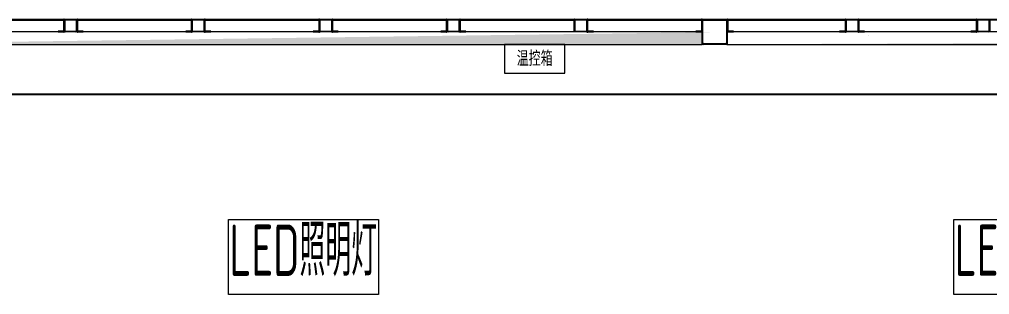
# Model space of a CAD drawing. Extents: x 758840 to 1108724, y -102573 to 143521.
# Drawn here: x 885732 to 889611, y 72583 to 73683 of the extents above; entities that cross this region are included whole.
import ezdxf

# ---------------------------------------------------------------- set-up
doc = ezdxf.new("R2010")
doc.units = 0
doc.header["$LTSCALE"] = 1000
doc.header["$MEASUREMENT"] = 0
for name, color, linetype in [('02电气-设备', 255, 'Continuous'), ('02电气-设备基础', 252, 'Continuous'), ('hdt-101供电设计', 6, 'Continuous')]:
    doc.layers.add(name, color=color, linetype=linetype)
doc.layers.add('细实线', color=3, linetype='Continuous', lineweight=5)
doc.styles.add('_TEL_DIM', font='SIMPLEX', dxfattribs={"width": 0.8, "height": 3.5, "bigfont": 'HZTXT'})
doc.styles.add('Huarun_ziti', font='gbenor.shx', dxfattribs={"width": 0.7, "bigfont": 'gbcbig.shx'})

# ---------------------------------------------------------------- blocks, each defined once
blk = doc.blocks.new('BD4-PAL0101-LVPM-04')
at = {"ltscale": 5}
h = blk.add_hatch(dxfattribs=at)
h.set_pattern_fill('隔热材料01', color=8, scale=80, angle=45)
h.set_pattern_definition([(315, (-6392441.697, 4851832.664), (28.28427125, 28.28427125), [4.0142, -35.9858]), (315, (-6392462.887, 4851811.474), (28.28427125, 28.28427125), [4.0142, -35.9858]), (135, (-6392429.262, 4851806.713), (-28.28427125, -28.28427125), [4.0142, -35.9858]), (135, (-6392436.936, 4851799.04), (-28.28427125, -28.28427125), [4.0142, -35.9858]), (225, (-6392414.405, 4851812.48), (28.28427125, -28.28427125), [40.0194, 0.0194]), (180, (-6392423.72, 4851806.003), (-28.2842, 28.2842), [3.4144, -53.1542]), (161.56505, (-6392398.85, 4851834.288), (-28.284169758, 28.28429741), [2.244, -87.1988]), (161.56505, (-6392427.134, 4851806.003), (-28.284169758, 28.28429741), [2.244, -87.1988]), (198.43495, (-6392391.177, 4851835.707), (-28.28429741, 28.28416976), [4.488, -84.9548]), (198.43495, (-6392419.46, 4851807.422), (-28.28429741, 28.28416976), [4.488, -84.9548]), (108.43495, (-6392403.817, 4851837.835), (-28.28429741, 28.284169758), [21.3712, -68.0716]), (108.43495, (-6392432.101, 4851809.551), (-28.28429741, 28.284169758), [21.3712, -68.0716]), (161.56505, (-6392413.413, 4851860.948), (-28.284169758, 28.28429741), [2.244, -87.1988]), (161.56505, (-6392441.697, 4851832.664), (-28.284169758, 28.28429741), [2.244, -87.1988]), (180, (-6392443.826, 4851833.374), (-28.2842, 28.2842), [3.4144, -53.1542]), (198.43495, (-6392418.956, 4851861.658), (-28.28429741, 28.28416976), [4.488, -84.9548]), (198.43495, (-6392447.24, 4851833.374), (-28.28429741, 28.28416976), [4.488, -84.9548]), (90, (-6392463.597, 4851813.603), (-28.2842, 28.2842), [3.4144, -53.1542]), (108.43495, (-6392434.603, 4851839.759), (-28.28429741, 28.284169758), [2.244, -87.1988]), (108.43495, (-6392462.887, 4851811.474), (-28.28429741, 28.284169758), [2.244, -87.1988]), (71.56505, (-6392435.313, 4851845.3), (-28.28416976, 28.28429741), [4.488, -84.9548]), (71.56505, (-6392463.597, 4851817.017), (-28.28416976, 28.28429741), [4.488, -84.9548]), (161.56505, (-6392411.49, 4851830.162), (-28.284169758, 28.28429741), [21.3712, -68.0716]), (161.56505, (-6392439.774, 4851801.878), (-28.284169758, 28.28429741), [21.3712, -68.0716]), (90, (-6392436.226, 4851793.496), (-28.2842, 28.2842), [3.4144, -53.1542]), (108.43495, (-6392407.942, 4851825.195), (-28.28429741, 28.284169758), [2.244, -87.1988]), (108.43495, (-6392436.226, 4851796.91), (-28.28429741, 28.284169758), [2.244, -87.1988]), (71.56505, (-6392409.36, 4851817.523), (-28.28416976, 28.28429741), [4.488, -84.9548]), (71.56505, (-6392437.646, 4851789.24), (-28.28416976, 28.28429741), [4.488, -84.9548])])
edge = h.paths.add_edge_path()
edge.add_line((1945353.1, 716073.1), (1945353.1, 716023.1))
edge.add_line((1945343.1, 716023.1), (1945343.1, 716073.1))
edge.add_line((1945123.1, 716073.1), (1944307.1, 716073.1))
edge.add_line((1944307.1, 716023.1), (1945123.1, 716023.1))
edge.add_line((1944207.1, 716073.1), (1942443.1, 716073.1))
edge.add_line((1942443.1, 716023.1), (1944207.1, 716023.1))
edge.add_line((1940793.1, 716073.1), (1935597.1, 716073.1))
edge.add_line((1935597.1, 716023.1), (1940793.1, 716023.1))
edge.add_line((1935497.1, 716073.1), (1931947.1, 716073.1))
edge.add_line((1931947.1, 716023.1), (1935497.1, 716023.1))
edge = h.paths.add_edge_path(flags=17)
edge.add_line((1935597.1, 716073.1), (1935597.1, 716023.1))
edge.add_line((1935497.1, 716023.1), (1935497.1, 716073.1))
edge.add_line((1940793.1, 716023.1), (1940793.1, 716073.1))
edge.add_line((1942443.1, 716073.1), (1942443.1, 716023.1))
edge.add_line((1945123.1, 716023.1), (1945123.1, 716073.1))
edge.add_line((1931947.1, 716073.1), (1931947.1, 716023.1))
at = {"linetype": 'Continuous', "lineweight": 25}
for p, q in [((1932489.3, 716123.1), (1932944.9, 716123.1)), ((1932489.3, 716121.1), (1932944.9, 716121.1)), ((1932945.1, 716120.9), (1932945.1, 716075.3)), ((1932947.1, 716120.9), (1932947.1, 716075.3)), ((1932997.1, 716120.9), (1932997.1, 716075.3)), ((1932997.1, 716075.3), (1932997.1, 716120.9)), ((1932999.1, 716075.3), (1932999.1, 716120.9)), ((1932999.3, 716123.1), (1933454.9, 716123.1)), ((1932999.3, 716121.1), (1933454.9, 716121.1)), ((1933455.1, 716120.9), (1933455.1, 716075.3)), ((1933457.1, 716120.9), (1933457.1, 716075.3)), ((1933507.1, 716120.9), (1933507.1, 716075.3)), ((1933507.1, 716075.3), (1933507.1, 716120.9)), ((1933509.1, 716075.3), (1933509.1, 716120.9)), ((1933509.3, 716123.1), (1933964.9, 716123.1)), ((1933509.3, 716121.1), (1933964.9, 716121.1)), ((1933965.1, 716120.9), (1933965.1, 716075.3)), ((1933967.1, 716120.9), (1933967.1, 716075.3)), ((1934017.1, 716120.9), (1934017.1, 716075.3)), ((1934017.1, 716075.3), (1934017.1, 716120.9)), ((1934019.1, 716075.3), (1934019.1, 716120.9)), ((1934019.3, 716123.1), (1934474.9, 716123.1)), ((1934019.3, 716121.1), (1934474.9, 716121.1)), ((1934475.1, 716120.9), (1934475.1, 716075.3)), ((1934477.1, 716120.9), (1934477.1, 716075.3)), ((1934527.1, 716120.9), (1934527.1, 716075.3)), ((1934527.1, 716075.3), (1934527.1, 716120.9)), ((1934529.1, 716075.3), (1934529.1, 716120.9)), ((1934529.3, 716123.1), (1934984.9, 716123.1)), ((1934529.3, 716121.1), (1934984.9, 716121.1)), ((1934985.1, 716120.9), (1934985.1, 716075.3)), ((1934987.1, 716120.9), (1934987.1, 716075.3)), ((1935037.1, 716120.9), (1935037.1, 716075.3)), ((1935037.1, 716075.3), (1935037.1, 716120.9)), ((1935039.1, 716075.3), (1935039.1, 716120.9)), ((1935039.3, 716123.1), (1935494.9, 716123.1)), ((1935039.3, 716121.1), (1935494.9, 716121.1)), ((1935495.1, 716120.9), (1935495.1, 716075.3)), ((1935497.1, 716120.9), (1935497.1, 716075.3)), ((1935597.1, 716120.9), (1935597.1, 716075.3)), ((1935597.1, 716075.3), (1935597.1, 716120.9)), ((1935599.1, 716075.3), (1935599.1, 716120.9)), ((1935599.3, 716123.1), (1936069.5, 716123.1)), ((1935599.3, 716121.1), (1936069.5, 716121.1)), ((1936069.7, 716120.9), (1936069.7, 716075.3)), ((1936071.7, 716120.9), (1936071.7, 716075.3)), ((1936121.7, 716120.9), (1936121.7, 716075.3)), ((1936121.7, 716075.3), (1936121.7, 716120.9)), ((1936123.7, 716075.3), (1936123.7, 716120.9)), ((1936123.9, 716123.1), (1936594.1, 716123.1)), ((1936123.9, 716121.1), (1936594.1, 716121.1)), ((1936594.3, 716120.9), (1936594.3, 716075.3)), ((1936596.3, 716120.9), (1936596.3, 716075.3)), ((1936646.3, 716120.9), (1936646.3, 716075.3)), ((1936646.3, 716075.3), (1936646.3, 716120.9)), ((1932944.9, 716075.1), (1932922.1, 716075.1)), ((1932922.1, 716075.1), (1932922.1, 716073.1)), ((1932944.9, 716073.1), (1932922.1, 716073.1)), ((1933022.1, 716075.1), (1932999.3, 716075.1)), ((1933022.1, 716073.1), (1932999.3, 716073.1)), ((1933022.1, 716075.1), (1933022.1, 716073.1)), ((1933454.9, 716075.1), (1933432.1, 716075.1)), ((1933432.1, 716075.1), (1933432.1, 716073.1)), ((1933454.9, 716073.1), (1933432.1, 716073.1)), ((1933532.1, 716075.1), (1933509.3, 716075.1)), ((1933532.1, 716073.1), (1933509.3, 716073.1)), ((1933532.1, 716075.1), (1933532.1, 716073.1)), ((1933964.9, 716075.1), (1933942.1, 716075.1)), ((1933942.1, 716075.1), (1933942.1, 716073.1)), ((1933964.9, 716073.1), (1933942.1, 716073.1)), ((1934042.1, 716075.1), (1934019.3, 716075.1)), ((1934042.1, 716073.1), (1934019.3, 716073.1)), ((1934042.1, 716075.1), (1934042.1, 716073.1)), ((1934474.9, 716075.1), (1934452.1, 716075.1)), ((1934452.1, 716075.1), (1934452.1, 716073.1)), ((1934474.9, 716073.1), (1934452.1, 716073.1)), ((1934552.1, 716075.1), (1934529.3, 716075.1)), ((1934552.1, 716073.1), (1934529.3, 716073.1)), ((1934552.1, 716075.1), (1934552.1, 716073.1)), ((1935062.1, 716075.1), (1935039.3, 716075.1)), ((1935062.1, 716073.1), (1935039.3, 716073.1)), ((1935062.1, 716075.1), (1935062.1, 716073.1)), ((1935494.9, 716075.1), (1935472.1, 716075.1)), ((1935472.1, 716075.1), (1935472.1, 716073.1)), ((1935494.9, 716073.1), (1935472.1, 716073.1)), ((1935622.1, 716075.1), (1935599.3, 716075.1)), ((1935622.1, 716073.1), (1935599.3, 716073.1)), ((1935622.1, 716075.1), (1935622.1, 716073.1)), ((1936069.5, 716075.1), (1936046.7, 716075.1)), ((1936046.7, 716075.1), (1936046.7, 716073.1)), ((1936069.5, 716073.1), (1936046.7, 716073.1)), ((1936146.7, 716075.1), (1936123.9, 716075.1)), ((1936146.7, 716073.1), (1936123.9, 716073.1)), ((1936146.7, 716075.1), (1936146.7, 716073.1)), ((1936594.1, 716075.1), (1936571.3, 716075.1)), ((1936571.3, 716075.1), (1936571.3, 716073.1)), ((1936594.1, 716073.1), (1936571.3, 716073.1))]:
    blk.add_line(p, q, dxfattribs=at)
at = {"lineweight": 15}
for p, q in [((1935497.1, 716073.1), (1931947.1, 716073.1)), ((1935497.1, 716023.1), (1935497.1, 716073.1)), ((1940793.1, 716073.1), (1935597.1, 716073.1)), ((1935597.1, 716073.1), (1935597.1, 716023.1)), ((1931947.1, 716023.1), (1935497.1, 716023.1)), ((1934947.3, 716023.1), (1934707.3, 716023.1)), ((1934707.3, 716023.1), (1934707.3, 715908.1)), ((1934947.3, 715908.1), (1934947.3, 716023.1)), ((1935597.1, 716023.1), (1935497.1, 716023.1)), ((1935597.1, 716023.1), (1940793.1, 716023.1)), ((1934707.3, 715908.1), (1934947.3, 715908.1))]:
    blk.add_line(p, q, dxfattribs=at)
at = {"linetype": 'Continuous', "lineweight": 15}
for p, q in [((1933989.8, 716072.4), (1933989.8, 716072.4)), ((1934558.2, 716071.5), (1934558.2, 716071.5)), ((1936162.5, 716058), (1936162.5, 716058)), ((1936612.4, 716072.5), (1936612.4, 716072.5))]:
    blk.add_line(p, q, dxfattribs=at)
at = {"linetype": 'Continuous', "lineweight": 25}
for centre, radius, start, end in [((1932944.9, 716120.9), 2.2, 0, 90), ((1932944.9, 716120.9), 0.2, 0, 90), ((1932999.3, 716120.9), 2.2, 90, 180), ((1932999.3, 716120.9), 0.2, 90, 180), ((1933454.9, 716120.9), 2.2, 0, 90), ((1933454.9, 716120.9), 0.2, 0, 90), ((1933509.3, 716120.9), 2.2, 90, 180), ((1933509.3, 716120.9), 0.2, 90, 180), ((1933964.9, 716120.9), 2.2, 0, 90), ((1933964.9, 716120.9), 0.2, 0, 90), ((1934019.3, 716120.9), 2.2, 90, 180), ((1934019.3, 716120.9), 0.2, 90, 180), ((1934474.9, 716120.9), 2.2, 0, 90), ((1934474.9, 716120.9), 0.2, 0, 90), ((1934529.3, 716120.9), 2.2, 90, 180), ((1934529.3, 716120.9), 0.2, 90, 180), ((1934984.9, 716120.9), 2.2, 0, 90), ((1934984.9, 716120.9), 0.2, 0, 90), ((1935039.3, 716120.9), 2.2, 90, 180), ((1935039.3, 716120.9), 0.2, 90, 180), ((1935494.9, 716120.9), 2.2, 0, 90), ((1935494.9, 716120.9), 0.2, 0, 90), ((1935599.3, 716120.9), 2.2, 90, 180), ((1935599.3, 716120.9), 0.2, 90, 180), ((1936069.5, 716120.9), 2.2, 0, 90), ((1936069.5, 716120.9), 0.2, 0, 90), ((1936123.9, 716120.9), 2.2, 90, 180), ((1936123.9, 716120.9), 0.2, 90, 180), ((1936594.1, 716120.9), 2.2, 0, 90), ((1936594.1, 716120.9), 0.2, 0, 90), ((1932944.9, 716075.3), 0.2, 270, 0), ((1932944.9, 716075.3), 2.2, 270, 0), ((1932999.3, 716075.3), 2.2, 180, 270), ((1932999.3, 716075.3), 0.2, 180, 270), ((1933454.9, 716075.3), 0.2, 270, 0), ((1933454.9, 716075.3), 2.2, 270, 0), ((1933509.3, 716075.3), 2.2, 180, 270), ((1933509.3, 716075.3), 0.2, 180, 270), ((1933964.9, 716075.3), 0.2, 270, 0), ((1933964.9, 716075.3), 2.2, 270, 0), ((1934019.3, 716075.3), 2.2, 180, 270), ((1934019.3, 716075.3), 0.2, 180, 270), ((1934474.9, 716075.3), 0.2, 270, 0), ((1934474.9, 716075.3), 2.2, 270, 0), ((1934529.3, 716075.3), 2.2, 180, 270), ((1934529.3, 716075.3), 0.2, 180, 270), ((1935039.3, 716075.3), 2.2, 180, 270), ((1935039.3, 716075.3), 0.2, 180, 270), ((1935494.9, 716075.3), 0.2, 270, 0), ((1935494.9, 716075.3), 2.2, 270, 0), ((1935599.3, 716075.3), 2.2, 180, 270), ((1935599.3, 716075.3), 0.2, 180, 270), ((1936069.5, 716075.3), 0.2, 270, 0), ((1936069.5, 716075.3), 2.2, 270, 0), ((1936123.9, 716075.3), 2.2, 180, 270), ((1936123.9, 716075.3), 0.2, 180, 270), ((1936594.1, 716075.3), 0.2, 270, 0), ((1936594.1, 716075.3), 2.2, 270, 0)]:
    blk.add_arc(centre, radius, start, end, dxfattribs=at)
at = {"layer": 'hdt-101供电设计', "lineweight": 15}
for p, q in [((1933603.1, 715023.6), (1933603.1, 715323.6)), ((1933603.1, 715323.6), (1934203.1, 715323.6)), ((1934203.1, 715323.6), (1934203.1, 715023.6)), ((1936503.1, 715023.6), (1936503.1, 715323.6)), ((1936503.1, 715323.6), (1937103.1, 715323.6)), ((1934203.1, 715023.6), (1933603.1, 715023.6)), ((1937103.1, 715023.6), (1936503.1, 715023.6))]:
    blk.add_line(p, q, dxfattribs=at)
at = {"layer": '细实线', "lineweight": 15}
for p, q in [((1932947.1, 716077.1), (1932947.1, 716119.1)), ((1932949.1, 716077.1), (1932949.1, 716119.1)), ((1932951.1, 716123.1), (1932993.1, 716123.1)), ((1932951.1, 716121.1), (1932993.1, 716121.1)), ((1932995.1, 716119.1), (1932995.1, 716077.1)), ((1932997.1, 716119.1), (1932997.1, 716077.1)), ((1933457.1, 716077.1), (1933457.1, 716119.1)), ((1933459.1, 716077.1), (1933459.1, 716119.1)), ((1933461.1, 716123.1), (1933503.1, 716123.1)), ((1933461.1, 716121.1), (1933503.1, 716121.1)), ((1933505.1, 716119.1), (1933505.1, 716077.1)), ((1933507.1, 716119.1), (1933507.1, 716077.1)), ((1933967.1, 716077.1), (1933967.1, 716119.1)), ((1933969.1, 716077.1), (1933969.1, 716119.1)), ((1933971.1, 716123.1), (1934013.1, 716123.1)), ((1933971.1, 716121.1), (1934013.1, 716121.1)), ((1934015.1, 716119.1), (1934015.1, 716077.1)), ((1934017.1, 716119.1), (1934017.1, 716077.1)), ((1934477.1, 716077.1), (1934477.1, 716119.1)), ((1934479.1, 716077.1), (1934479.1, 716119.1)), ((1934481.1, 716123.1), (1934523.1, 716123.1)), ((1934481.1, 716121.1), (1934523.1, 716121.1)), ((1934525.1, 716119.1), (1934525.1, 716077.1)), ((1934527.1, 716119.1), (1934527.1, 716077.1)), ((1934987.1, 716077.1), (1934987.1, 716119.1)), ((1934989.1, 716077.1), (1934989.1, 716119.1)), ((1934991.1, 716123.1), (1935033.1, 716123.1)), ((1934991.1, 716121.1), (1935033.1, 716121.1)), ((1935035.1, 716119.1), (1935035.1, 716077.1)), ((1935037.1, 716119.1), (1935037.1, 716077.1)), ((1935497.1, 716029.1), (1935497.1, 716117.1)), ((1935500.1, 716029.1), (1935500.1, 716117.1)), ((1935503.1, 716123.1), (1935591.1, 716123.1)), ((1935503.1, 716120.1), (1935591.1, 716120.1)), ((1935594.1, 716117.1), (1935594.1, 716029.1)), ((1935597.1, 716117.1), (1935597.1, 716029.1)), ((1936071.7, 716077.1), (1936071.7, 716119.1)), ((1936073.7, 716077.1), (1936073.7, 716119.1)), ((1936075.7, 716123.1), (1936117.7, 716123.1)), ((1936075.7, 716121.1), (1936117.7, 716121.1)), ((1936119.7, 716119.1), (1936119.7, 716077.1)), ((1936121.7, 716119.1), (1936121.7, 716077.1)), ((1936596.3, 716077.1), (1936596.3, 716119.1)), ((1936598.3, 716077.1), (1936598.3, 716119.1)), ((1936600.3, 716123.1), (1936642.3, 716123.1)), ((1936600.3, 716121.1), (1936642.3, 716121.1)), ((1936644.3, 716119.1), (1936644.3, 716077.1)), ((1936646.3, 716119.1), (1936646.3, 716077.1)), ((1932993.1, 716075.1), (1932951.1, 716075.1)), ((1932993.1, 716073.1), (1932951.1, 716073.1)), ((1933503.1, 716075.1), (1933461.1, 716075.1)), ((1933503.1, 716073.1), (1933461.1, 716073.1)), ((1934013.1, 716075.1), (1933971.1, 716075.1)), ((1934013.1, 716073.1), (1933971.1, 716073.1)), ((1934523.1, 716075.1), (1934481.1, 716075.1)), ((1934523.1, 716073.1), (1934481.1, 716073.1)), ((1935033.1, 716075.1), (1934991.1, 716075.1)), ((1935033.1, 716073.1), (1934991.1, 716073.1)), ((1936117.7, 716075.1), (1936075.7, 716075.1)), ((1936117.7, 716073.1), (1936075.7, 716073.1)), ((1936642.3, 716075.1), (1936600.3, 716075.1)), ((1936642.3, 716073.1), (1936600.3, 716073.1)), ((1935591.1, 716026.1), (1935503.1, 716026.1)), ((1935591.1, 716023.1), (1935503.1, 716023.1))]:
    blk.add_line(p, q, dxfattribs=at)
for centre, radius, start, end in [((1932951.1, 716119.1), 4, 90, 180), ((1932951.1, 716119.1), 2, 90, 180), ((1932993.1, 716119.1), 4, 0, 90), ((1932993.1, 716119.1), 2, 0, 90), ((1933461.1, 716119.1), 4, 90, 180), ((1933461.1, 716119.1), 2, 90, 180), ((1933503.1, 716119.1), 4, 0, 90), ((1933503.1, 716119.1), 2, 0, 90), ((1933971.1, 716119.1), 4, 90, 180), ((1933971.1, 716119.1), 2, 90, 180), ((1934013.1, 716119.1), 4, 0, 90), ((1934013.1, 716119.1), 2, 0, 90), ((1934481.1, 716119.1), 4, 90, 180), ((1934481.1, 716119.1), 2, 90, 180), ((1934523.1, 716119.1), 4, 0, 90), ((1934523.1, 716119.1), 2, 0, 90), ((1934991.1, 716119.1), 4, 90, 180), ((1934991.1, 716119.1), 2, 90, 180), ((1935033.1, 716119.1), 4, 0, 90), ((1935033.1, 716119.1), 2, 0, 90), ((1935503.1, 716117.1), 6, 90, 180), ((1935503.1, 716117.1), 3, 90, 180), ((1935591.1, 716117.1), 6, 0, 90), ((1935591.1, 716117.1), 3, 0, 90), ((1936075.7, 716119.1), 4, 90, 180), ((1936075.7, 716119.1), 2, 90, 180), ((1936117.7, 716119.1), 4, 0, 90), ((1936117.7, 716119.1), 2, 0, 90), ((1936600.3, 716119.1), 4, 90, 180), ((1936600.3, 716119.1), 2, 90, 180), ((1936642.3, 716119.1), 4, 0, 90), ((1936642.3, 716119.1), 2, 0, 90), ((1932951.1, 716077.1), 4, 180, 270), ((1932951.1, 716077.1), 2, 180, 270), ((1932993.1, 716077.1), 4, 270, 0), ((1932993.1, 716077.1), 2, 270, 0), ((1933461.1, 716077.1), 4, 180, 270), ((1933461.1, 716077.1), 2, 180, 270), ((1933503.1, 716077.1), 4, 270, 0), ((1933503.1, 716077.1), 2, 270, 0), ((1933971.1, 716077.1), 4, 180, 270), ((1933971.1, 716077.1), 2, 180, 270), ((1934013.1, 716077.1), 2, 270, 0), ((1934013.1, 716077.1), 4, 270, 0), ((1934481.1, 716077.1), 4, 180, 270), ((1934481.1, 716077.1), 2, 180, 270), ((1934523.1, 716077.1), 4, 270, 0), ((1934523.1, 716077.1), 2, 270, 0), ((1935033.1, 716077.1), 2, 270, 0), ((1935033.1, 716077.1), 4, 270, 0), ((1936075.7, 716077.1), 4, 180, 270), ((1936075.7, 716077.1), 2, 180, 270), ((1936117.7, 716077.1), 2, 270, 0), ((1936117.7, 716077.1), 4, 270, 0), ((1936600.3, 716077.1), 4, 180, 270), ((1936600.3, 716077.1), 2, 180, 270), ((1936642.3, 716077.1), 2, 270, 0), ((1936642.3, 716077.1), 4, 270, 0), ((1935503.1, 716029.1), 6, 180, 270), ((1935503.1, 716029.1), 3, 180, 270), ((1935591.1, 716029.1), 6, 270, 0), ((1935591.1, 716029.1), 3, 270, 0)]:
    blk.add_arc(centre, radius, start, end, dxfattribs=at)
at = {"lineweight": -3, "style": '_TEL_DIM', "width": 0.8}
blk.add_text('温控箱', height=60, dxfattribs=at).set_placement((1934755.5, 715936.7))
at = {"layer": 'hdt-101供电设计', "lineweight": 15, "style": 'Huarun_ziti', "width": 0.7}
for p in [(1933606.3, 715098.3), (1936506.3, 715098.3)]:
    blk.add_text('LED照明灯', height=204.8, dxfattribs=at).set_placement(p)

msp = doc.modelspace()

# ---------------------------------------------------------------- linework, layer by layer
at = {"layer": '02电气-设备基础'}
msp.add_lwpolyline([(901460.28, 73382.53), (847360.28, 73382.53), (847360.28, 73682.52), (901460.28, 73682.52)], close=True, dxfattribs=at)

# ---------------------------------------------------------------- block references
at = {"layer": '02电气-设备'}
msp.add_blockref('BD4-PAL0101-LVPM-04', (-1047035.03, -642440.55), dxfattribs=at)

doc.saveas('drawing.dxf')
